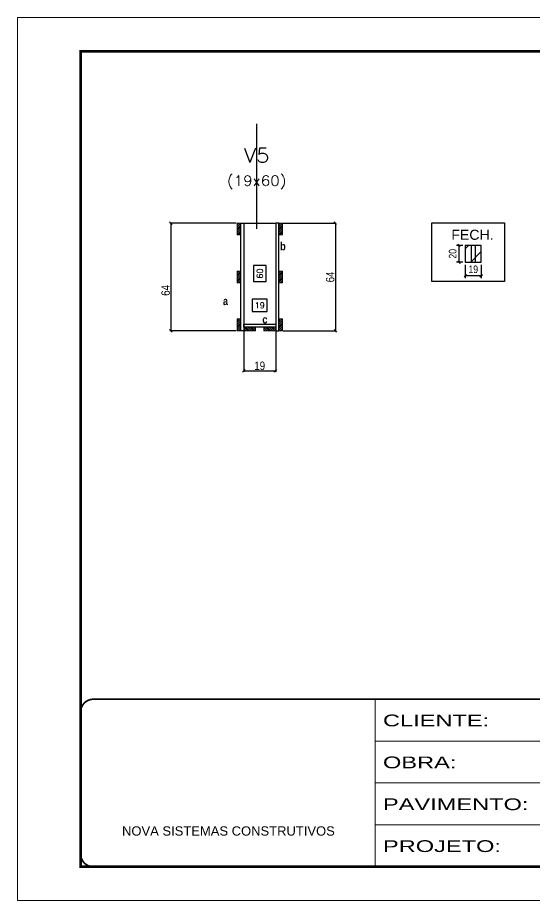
# Model space of a CAD drawing. Extents: x -10448 to -1189, y -11772 to 17235.
# Drawn here: x -5680 to -5065, y 13497 to 14547 of the extents above; entities that cross this region are included whole.
import ezdxf
from ezdxf.enums import TextEntityAlignment as Align

# ---------------------------------------------------------------- set-up
doc = ezdxf.new("R2010")
doc.units = 0
for name, pattern in [('CONTINUO', [0]), ('DASHED', [0.75, 0.5, -0.25]), ('HIDDEN', [0.375, 0.25, -0.125])]:
    doc.linetypes.add(name, pattern=pattern)
for name, color, linetype in [('5', 5, 'Continuous'), ('COTA', 241, 'Continuous'), ('Cota Seção (2x)', 4, 'Continuous'), ('detalhes', 4, 'Continuous'), ('Painéis', 200, 'Continuous'), ('Reaproveitamento', 251, 'Continuous'), ('SARR_2.2x7', 40, 'Continuous'), ('Texto de Titulo', 7, 'Continuous'), ('Texto Qtd Sarr', 242, 'Continuous')]:
    doc.layers.add(name, color=color, linetype=linetype)
for name, color, linetype, lineweight in [('CONCRETO', 251, 'Continuous', 25), ('Folhas', 255, 'Continuous', 9), ('Madeira', 126, 'Continuous', 18), ('SARRAFO DE PRESSAO', 251, 'DASHED', 9), ('Texto Seção', 7, 'Continuous', 15)]:
    doc.layers.add(name, color=color, linetype=linetype, lineweight=lineweight)
doc.styles.add('ARIAL', font='arial.ttf')
doc.styles.add('COTA TECNICA 2X', font='techl___.ttf', dxfattribs={"height": 10})
doc.styles.add('COTA TECNICA-50', font='techl___.ttf', dxfattribs={"height": 9})
doc.styles.add('Romans', font='romans.shx')
doc.styles.get("Standard").update_dxf_attribs({"font": 'arial.ttf'})
doc.styles.add('TECNICA', font='techb___.ttf', dxfattribs={"height": 10})
doc.styles.add('Tecnologia', font='')
doc.styles.get('Tecnologia').set_extended_font_data('Forgotten Futurist')
doc.dimstyles.new('COTA PAINEL-50', dxfattribs={"dimtxt": 9, "dimasz": 3, "dimexe": 3, "dimexo": 3, "dimgap": 3, "dimtad": 1, "dimdec": 1, "dimzin": 12, "dimdsep": 46, "dimtxsty": 'COTA TECNICA-50', "dimblk1": 'OBLIQUE', "dimblk2": 'OBLIQUE', "dimsah": 1, "dimcen": 0.9, "dimclrd": 4, "dimclre": 4, "dimclrt": 240, "dimadec": 1, "dimazin": 3, "dimtfac": 1, "dimtdec": 1, "dimtmove": 0, "dimatfit": 3, "dimfxl": 1, "dimtolj": 1, "dimtzin": 12, "dimarcsym": 0})
doc.dimstyles.new('Cota Seção interna', dxfattribs={"dimtxt": 7, "dimasz": 6, "dimexe": 0.18, "dimexo": 2, "dimgap": -4, "dimtad": 3, "dimdec": 1, "dimlfac": 0.5, "dimzin": 12, "dimdsep": 46, "dimtxsty": 'Romans', "dimblk": 'ARCHTICK', "dimcen": 0.09, "dimse1": 1, "dimse2": 1, "dimsd1": 1, "dimsd2": 1, "dimclrd": 180, "dimclre": 5, "dimclrt": 1, "dimadec": 0, "dimazin": 3, "dimtfac": 1, "dimtdec": 1, "dimtofl": 0, "dimtmove": 0, "dimatfit": 3, "dimldrblk": 'ARCHTICK', "dimfxl": 1, "dimtolj": 1, "dimtzin": 0, "dimarcsym": 0})
doc.dimstyles.new('SECAO', dxfattribs={"dimscale": 0.333333, "dimtxt": 5, "dimasz": 9, "dimexe": 3, "dimexo": 3, "dimgap": 3, "dimtad": 1, "dimdec": 1, "dimlfac": 0.5, "dimzin": 12, "dimdsep": 46, "dimtxsty": 'COTA TECNICA 2X', "dimblk1": 'OBLIQUE', "dimblk2": 'OBLIQUE', "dimsah": 1, "dimcen": 0.9, "dimclrd": 4, "dimclre": 4, "dimclrt": 240, "dimadec": 1, "dimazin": 3, "dimtfac": 1, "dimtdec": 1, "dimtmove": 0, "dimatfit": 3, "dimfxl": 1, "dimtolj": 1, "dimtzin": 12, "dimarcsym": 0})

# ---------------------------------------------------------------- blocks, each defined once
blk = doc.blocks.new('9999999999')
at = {"color": 30, "linetype": 'CONTINUO'}
for p, q in [((98564.6, 34230.2), (98564.6, 34429.4)), ((98564.6, 34379.6), (99584, 34379.6)), ((98564.6, 34329.8), (99488, 34329.8)), ((98564.6, 34280), (99488, 34280))]:
    blk.add_line(p, q, dxfattribs=at)
at = {"color": 30, "linetype": 'CONTINUO', "const_width": 2}
blk.add_lwpolyline([(99584, 34230.2), (99584, 34414.4, 0.414214), (99569, 34429.4), (98229, 34429.4, 0.414214), (98214, 34414.4), (98214, 34245.2, 0.414214), (98229, 34230.2), (99584, 34230.2)], format="xyb", dxfattribs=at)
at = {"layer": 'Folhas'}
blk.add_lwpolyline([(98139, 34190.2), (99624, 34190.2), (99624, 35240.2), (98139, 35240.2)], close=True, dxfattribs=at)
at = {"layer": 'Folhas', "color": 30, "const_width": 3}
blk.add_lwpolyline([(98214, 34230.2), (99584, 34230.2), (99584, 35200.2), (98214, 35200.2)], close=True, dxfattribs=at)
at = {"color": 7, "linetype": 'Continuous', "ltscale": 5, "style": 'ARIAL'}
blk.add_text('NOVA SISTEMAS CONSTRUTIVOS', height=11.059, dxfattribs=at).set_placement((98263.2, 34267.2))
at = {"layer": 'Folhas', "color": 7, "style": 'Tecnologia', "width": 1.5}
for s, p in [('CLIENTE:', (98573.7, 34397.2)), ('OBRA:', (98573.7, 34347.3)), ('PAVIMENTO:', (98573.7, 34297.5)), ('PROJETO:', (98573.7, 34247.7))]:
    blk.add_text(s, height=14, dxfattribs=at).set_placement(p)
blk = doc.blocks.new('_Oblique')
at = {"color": 0, "linetype": 'ByBlock', "lineweight": -2}
blk.add_line((-0.5, -0.5), (0.5, 0.5), dxfattribs=at)
blk = doc.blocks.new('*D238')
at = {"layer": 'COTA', "color": 4, "linetype": 'ByBlock', "lineweight": -2, "transparency": 16777216}
for p, q in [((-5147.1, 14253.2), (-5147.1, 14237.1)), ((-5128.1, 14253.2), (-5128.1, 14237.1)), ((-5128.1, 14240.1), (-5147.1, 14240.1))]:
    blk.add_line(p, q, dxfattribs=at)
at = {"layer": 'Defpoints', "color": 0, "linetype": 'ByBlock', "transparency": 16777216}
for p in [(-5147.1, 14256.2), (-5128.1, 14256.2), (-5147.1, 14240.1)]:
    blk.add_point(p, dxfattribs=at)
at = {"layer": 'COTA', "color": 4, "linetype": 'ByBlock', "lineweight": -2, "transparency": 16777216, "xscale": 3, "yscale": 3, "zscale": 3, "rotation": 180}
blk.add_blockref('_Oblique', (-5147.1, 14240.1), dxfattribs=at)
at = {"layer": 'COTA', "color": 4, "linetype": 'ByBlock', "lineweight": -2, "transparency": 16777216, "xscale": 3, "yscale": 3, "zscale": 3}
blk.add_blockref('_Oblique', (-5128.1, 14240.1), dxfattribs=at)
at = {"layer": 'COTA', "color": 240, "linetype": 'ByBlock', "transparency": 16777216, "insert": (-5137.6, 14247.7), "char_height": 9, "attachment_point": 5, "style": 'COTA TECNICA-50'}
blk.add_mtext('\\A1;19', dxfattribs=at)
blk = doc.blocks.new('*D239')
at = {"layer": 'COTA', "color": 4, "linetype": 'ByBlock', "lineweight": -2, "transparency": 16777216}
for p, q in [((-5150.1, 14276.2), (-5157.5, 14276.2)), ((-5154.5, 14256.2), (-5154.5, 14276.2)), ((-5150.1, 14256.2), (-5157.5, 14256.2))]:
    blk.add_line(p, q, dxfattribs=at)
at = {"layer": 'Defpoints', "color": 0, "linetype": 'ByBlock', "transparency": 16777216}
for p in [(-5154.5, 14276.2), (-5147.1, 14276.2), (-5147.1, 14256.2)]:
    blk.add_point(p, dxfattribs=at)
at = {"layer": 'COTA', "color": 4, "linetype": 'ByBlock', "lineweight": -2, "transparency": 16777216, "xscale": 3, "yscale": 3, "zscale": 3}
for p, rotation in [((-5154.5, 14276.2), 90), ((-5154.5, 14256.2), 270)]:
    blk.add_blockref('_Oblique', p, dxfattribs=dict(at, rotation=rotation))
at = {"layer": 'COTA', "color": 240, "linetype": 'ByBlock', "transparency": 16777216, "insert": (-5162.1, 14266.2), "char_height": 9, "attachment_point": 5, "rotation": 90, "style": 'COTA TECNICA-50'}
blk.add_mtext('\\A1;20', dxfattribs=at)
blk = doc.blocks.new('titulo1')
at = {"layer": 'Defpoints', "color": 252, "linetype": 'HIDDEN', "ltscale": 2}
blk.add_line((0, 0), (0, 125), dxfattribs=at)
at = {"layer": 'Defpoints', "style": 'Romans', "oblique": 15}
blk.add_attdef('FOLHA', text='', height=10, dxfattribs=at).set_placement((0, 15.6), align=Align.MIDDLE_CENTER)
at = {"layer": 'Texto Qtd Sarr', "color": 3, "style": 'Romans', "oblique": 15}
for tag, height, p in [('TITULO', 17, (0, 71.4)), ('SEÇÃO', 12, (0, 41.5))]:
    blk.add_attdef(tag, text='', height=height, dxfattribs=at).set_placement(p, align=Align.MIDDLE_CENTER)
blk = doc.blocks.new('*D240')
at = {"layer": 'COTA', "color": 4, "lineweight": -2, "transparency": 16777216}
for p, q in [((-5410.7, 14173.6), (-5410.7, 14125.9)), ((-5372.7, 14173.6), (-5372.7, 14125.9)), ((-5410.7, 14126.9), (-5372.7, 14126.9))]:
    blk.add_line(p, q, dxfattribs=at)
at = {"layer": 'Defpoints', "color": 0, "transparency": 16777216}
for p in [(-5410.7, 14174.6), (-5372.7, 14174.6), (-5372.7, 14126.9)]:
    blk.add_point(p, dxfattribs=at)
at = {"layer": 'COTA', "color": 4, "lineweight": -2, "transparency": 16777216, "xscale": 3, "yscale": 3, "zscale": 3, "rotation": 180}
blk.add_blockref('_Oblique', (-5410.7, 14126.9), dxfattribs=at)
at = {"layer": 'COTA', "color": 4, "lineweight": -2, "transparency": 16777216, "xscale": 3, "yscale": 3, "zscale": 3}
blk.add_blockref('_Oblique', (-5372.7, 14126.9), dxfattribs=at)
at = {"layer": 'COTA', "color": 240, "transparency": 16777216, "insert": (-5391.7, 14132.9), "char_height": 10, "attachment_point": 5, "style": 'COTA TECNICA 2X'}
blk.add_mtext('\\A1;19', dxfattribs=at)
blk = doc.blocks.new('*D241')
at = {"layer": 'COTA', "color": 4, "lineweight": -2, "transparency": 16777216}
for p, q in [((-5363.7, 14302.6), (-5300.7, 14302.6)), ((-5301.7, 14302.6), (-5301.7, 14174.6)), ((-5363.7, 14174.6), (-5300.7, 14174.6))]:
    blk.add_line(p, q, dxfattribs=at)
at = {"layer": 'Defpoints', "color": 0, "transparency": 16777216}
for p in [(-5364.7, 14302.6, 0), (-5364.7, 14174.6, 0), (-5301.7, 14174.6)]:
    blk.add_point(p, dxfattribs=at)
at = {"layer": 'COTA', "color": 4, "lineweight": -2, "transparency": 16777216, "xscale": 3, "yscale": 3, "zscale": 3}
for p, rotation in [((-5301.7, 14302.6), 90), ((-5301.7, 14174.6), 270)]:
    blk.add_blockref('_Oblique', p, dxfattribs=dict(at, rotation=rotation))
at = {"layer": 'COTA', "color": 240, "transparency": 16777216, "insert": (-5307.8, 14238.6), "char_height": 10, "attachment_point": 5, "rotation": 90, "style": 'COTA TECNICA 2X'}
blk.add_mtext('\\A1;64', dxfattribs=at)
blk = doc.blocks.new('*D242')
at = {"layer": 'COTA', "color": 4, "lineweight": -2, "transparency": 16777216}
for p, q in [((-5419.7, 14302.6), (-5498.6, 14302.6)), ((-5497.6, 14302.6), (-5497.6, 14174.6)), ((-5419.7, 14174.6), (-5498.6, 14174.6))]:
    blk.add_line(p, q, dxfattribs=at)
at = {"layer": 'Defpoints', "color": 0, "transparency": 16777216}
for p in [(-5418.7, 14302.6), (-5497.6, 14174.6), (-5418.7, 14174.6, 0)]:
    blk.add_point(p, dxfattribs=at)
at = {"layer": 'COTA', "color": 4, "lineweight": -2, "transparency": 16777216, "xscale": 3, "yscale": 3, "zscale": 3}
for p, rotation in [((-5497.6, 14302.6), 90), ((-5497.6, 14174.6), 270)]:
    blk.add_blockref('_Oblique', p, dxfattribs=dict(at, rotation=rotation))
at = {"layer": 'COTA', "color": 240, "transparency": 16777216, "insert": (-5503.7, 14222.6), "char_height": 10, "attachment_point": 5, "rotation": 90, "style": 'COTA TECNICA 2X'}
blk.add_mtext('\\A1;64', dxfattribs=at)
blk = doc.blocks.new('*D255')
at = {"layer": 'Cota Seção (2x)', "color": 180, "lineweight": -2, "transparency": 16777216}
for p, q in [((-5384, 14252.1), (-5399, 14252.1)), ((-5399, 14252.1), (-5399, 14233.1)), ((-5384, 14233.1), (-5384, 14252.1)), ((-5399, 14233.1), (-5384, 14233.1))]:
    blk.add_line(p, q, dxfattribs=at)
at = {"layer": 'Defpoints', "color": 0, "transparency": 16777216}
for p in [(-5372.7, 14302.6, 0), (-5380, 14182.6), (-5372.7, 14182.6, 0)]:
    blk.add_point(p, dxfattribs=at)
at = {"layer": 'Cota Seção (2x)', "color": 1, "transparency": 16777216, "insert": (-5391.5, 14242.6), "char_height": 7, "attachment_point": 5, "rotation": 90, "style": 'Romans'}
blk.add_mtext('\\A1;60', dxfattribs=at)
blk = doc.blocks.new('_ArchTick')
at = {"color": 0, "linetype": 'ByBlock', "const_width": 0.15}
blk.add_lwpolyline([(-0.5, -0.5), (0.5, 0.5)], dxfattribs=at)
blk = doc.blocks.new('*D256')
at = {"layer": 'Cota Seção (2x)', "color": 180, "lineweight": -2, "transparency": 16777216}
for p, q in [((-5382.7, 14212.4), (-5400.7, 14212.4)), ((-5400.7, 14212.4), (-5400.7, 14197.4)), ((-5382.7, 14197.4), (-5382.7, 14212.4)), ((-5400.7, 14197.4), (-5382.7, 14197.4))]:
    blk.add_line(p, q, dxfattribs=at)
at = {"layer": 'Defpoints', "color": 0, "transparency": 16777216}
for p in [(-5372.7, 14193.4), (-5410.7, 14182.6, 0), (-5372.7, 14182.6, 0)]:
    blk.add_point(p, dxfattribs=at)
at = {"layer": 'Cota Seção (2x)', "color": 1, "transparency": 16777216, "insert": (-5391.7, 14204.9), "char_height": 7, "attachment_point": 5, "style": 'Romans'}
blk.add_mtext('\\A1;19', dxfattribs=at)

msp = doc.modelspace()

# ---------------------------------------------------------------- hatches: boundary and pattern name
at = {"layer": 'Madeira'}
h = msp.add_hatch(dxfattribs=at)
h.set_pattern_fill('ANSI31', color=256, scale=0.5)
h.set_pattern_definition([(45, (-128930.824, -19581.969), (-1.122532015, 1.122532015), [])])
h.paths.add_polyline_path([(-5414.25, 14302.62), (-5418.65, 14302.62), (-5418.65, 14288.62), (-5414.25, 14288.62)])
h = msp.add_hatch(dxfattribs=at)
h.set_pattern_fill('ANSI31', color=256, scale=0.5)
h.set_pattern_definition([(45, (-128881.224, -19581.969), (-1.122532015, 1.122532015), [])])
h.paths.add_polyline_path([(-5364.65, 14302.62), (-5369.05, 14302.62), (-5369.05, 14288.62), (-5364.65, 14288.62)])
h = msp.add_hatch(dxfattribs=at)
h.set_pattern_fill('ANSI31', color=256, scale=0.5)
h.set_pattern_definition([(45, (-128930.824, -19638.969), (-1.122532015, 1.122532015), [])])
h.paths.add_polyline_path([(-5414.25, 14245.62), (-5418.65, 14245.62), (-5418.65, 14231.62), (-5414.25, 14231.62)])
h = msp.add_hatch(dxfattribs=at)
h.set_pattern_fill('ANSI31', color=256, scale=0.5)
h.set_pattern_definition([(45, (-128881.224, -19638.969), (-1.122532015, 1.122532015), [])])
h.paths.add_polyline_path([(-5364.65, 14245.62), (-5369.05, 14245.62), (-5369.05, 14231.62), (-5364.65, 14231.62)])
h = msp.add_hatch(dxfattribs=at)
h.set_pattern_fill('ANSI31', color=256, scale=0.5)
h.set_pattern_definition([(45, (-128930.824, -19695.969), (-1.122532015, 1.122532015), [])])
h.paths.add_polyline_path([(-5414.25, 14188.62), (-5418.65, 14188.62), (-5418.65, 14174.62), (-5414.25, 14174.62)])
h = msp.add_hatch(dxfattribs=at)
h.set_pattern_fill('ANSI31', color=256, scale=0.5)
h.set_pattern_definition([(45, (-128881.224, -19695.969), (-1.122532015, 1.122532015), [])])
h.paths.add_polyline_path([(-5364.65, 14188.62), (-5369.05, 14188.62), (-5369.05, 14174.62), (-5364.65, 14174.62)])
h = msp.add_hatch(dxfattribs=at)
h.set_pattern_fill('ANSI31', color=256, scale=0.5, angle=90)
h.set_pattern_definition([(135, (28507.9378, -109337.5466), (-1.122532015, -1.122532015), [])])
h.paths.add_polyline_path([(-5410.65, 14179.02), (-5410.65, 14174.62), (-5396.65, 14174.62), (-5396.65, 14179.02)])
h = msp.add_hatch(dxfattribs=at)
h.set_pattern_fill('ANSI31', color=256, scale=0.5, angle=90)
h.set_pattern_definition([(135, (28483.9378, -109337.5466), (-1.122532015, -1.122532015), [])])
h.paths.add_polyline_path([(-5386.65, 14179.02), (-5386.65, 14174.62), (-5372.65, 14174.62), (-5372.65, 14179.02)])
at = {"layer": 'Reaproveitamento', "linetype": 'ByBlock'}
h = msp.add_hatch(dxfattribs=at)
h.set_pattern_fill('ANSI31', color=256, scale=5)
h.set_pattern_definition([(45, (-137097.551, -9264.05), (-11.2253202, 11.2253202), [])])
h.paths.add_polyline_path([(-5147.11, 14256.22), (-5128.11, 14256.22), (-5128.11, 14276.22), (-5147.11, 14276.22)])

# ---------------------------------------------------------------- linework, layer by layer
at = {"linetype": 'ByBlock'}
msp.add_lwpolyline([(-5186.83, 14302.9), (-5100.33, 14302.9), (-5100.33, 14233.11), (-5186.83, 14233.11)], close=True, dxfattribs=at)
at = {"layer": 'CONCRETO', "linetype": 'Continuous'}
msp.add_line((-5410.65, 14302.62, 0), (-5372.65, 14302.62), dxfattribs=at)
at = {"layer": 'Madeira', "elevation": 0}
for points in [[(-5414.25, 14302.62), (-5414.25, 14288.62), (-5418.65, 14288.62), (-5418.65, 14302.62)], [(-5364.65, 14302.62), (-5364.65, 14288.62), (-5369.05, 14288.62), (-5369.05, 14302.62)], [(-5414.25, 14245.62), (-5414.25, 14231.62), (-5418.65, 14231.62), (-5418.65, 14245.62)], [(-5364.65, 14245.62), (-5364.65, 14231.62), (-5369.05, 14231.62), (-5369.05, 14245.62)], [(-5414.25, 14188.62), (-5414.25, 14174.62), (-5418.65, 14174.62), (-5418.65, 14188.62)], [(-5364.65, 14188.62), (-5364.65, 14174.62), (-5369.05, 14174.62), (-5369.05, 14188.62)], [(-5396.65, 14179.02), (-5410.65, 14179.02), (-5410.65, 14174.62), (-5396.65, 14174.62)], [(-5372.65, 14179.02), (-5386.65, 14179.02), (-5386.65, 14174.62), (-5372.65, 14174.62)]]:
    msp.add_lwpolyline(points, close=True, dxfattribs=at)
at = {"layer": 'Painéis', "linetype": 'ByBlock'}
for p, q in [((-5147.11, 14276.22), (-5147.11, 14256.22)), ((-5128.11, 14276.22), (-5147.11, 14276.22)), ((-5128.11, 14256.22), (-5128.11, 14276.22)), ((-5147.11, 14256.22), (-5128.11, 14256.22))]:
    msp.add_line(p, q, dxfattribs=at)
at = {"layer": 'Painéis', "linetype": 'Continuous', "elevation": 0}
for points in [[(-5414.25, 14174.62), (-5414.25, 14302.62), (-5410.65, 14302.62), (-5410.65, 14174.62)], [(-5369.05, 14174.62), (-5369.05, 14302.62), (-5372.65, 14302.62), (-5372.65, 14174.62)], [(-5410.65, 14182.62), (-5372.65, 14182.62), (-5372.65, 14179.02), (-5410.65, 14179.02)]]:
    msp.add_lwpolyline(points, close=True, dxfattribs=at)
at = {"layer": 'SARR_2.2x7', "linetype": 'Continuous'}
for p, q in [((-5140.11, 14276.22), (-5140.11, 14256.22)), ((-5135.11, 14256.22), (-5135.11, 14276.22))]:
    msp.add_line(p, q, dxfattribs=at)

# ---------------------------------------------------------------- block references
at = {"layer": 'SARRAFO DE PRESSAO', "color": 6, "linetype": 'ByBlock'}
msp.add_blockref('9999999999', (-103818.76, -20693.13), dxfattribs=at)
at = {"layer": 'Texto Seção'}
ref = msp.add_blockref('titulo1', (-5395.32, 14295.68), dxfattribs=at)
ref.add_attrib('TITULO', 'V5', dxfattribs={"layer": 'Texto de Titulo', "color": 7, "height": 17, "style": 'Romans', "width": 1.1}).set_placement((-5395.32, 14383.18), align=Align.MIDDLE_CENTER)
ref.add_attrib('SEÇÃO', '(19x60)', dxfattribs={"layer": 'Texto de Titulo', "color": 7, "height": 12, "style": 'Romans', "width": 1.1}).set_placement((-5395.32, 14353.18), align=Align.MIDDLE_CENTER)

# ---------------------------------------------------------------- texts
at = {"layer": '5', "color": 7, "linetype": 'Continuous'}
msp.add_text('FECH.', height=12, rotation=359.99996, dxfattribs=at).set_placement((-5163.69, 14282.81))
at = {"layer": 'detalhes', "style": 'TECNICA'}
for s, p in [('b', (-5367.48, 14270.4)), ('a', (-5435.48, 14205.17)), ('c', (-5388.61, 14183.28))]:
    msp.add_text(s, height=9.6, dxfattribs=at).set_placement(p)

# ---------------------------------------------------------------- dimensions: what is measured, and where the dimension line sits
at = {"layer": 'COTA'}
dim = msp.add_linear_dim(base=(-5497.56, 14174.62), p1=(-5418.65, 14302.62), p2=(-5418.65, 14174.62, 0), angle=90, dimstyle='SECAO', dxfattribs=at)
dim.commit()
dim.dimension.update_dxf_attribs({"geometry": '*D242', "text_midpoint": (-5497.56, 14222.62), "dimtype": 160})
dim = msp.add_linear_dim(base=(-5301.72, 14174.62), p1=(-5364.65, 14302.62, 0), p2=(-5364.65, 14174.62, 0), angle=90, dimstyle='SECAO', dxfattribs=at)
dim.commit()
dim.dimension.update_dxf_attribs({"geometry": '*D241', "text_midpoint": (-5307.83, 14238.62)})
at = {"layer": 'COTA', "linetype": 'ByBlock'}
dim = msp.add_linear_dim(base=(-5154.54, 14276.22), p1=(-5147.11, 14256.22), p2=(-5147.11, 14276.22), angle=90, dimstyle='COTA PAINEL-50', dxfattribs=at)
dim.commit()
dim.dimension.update_dxf_attribs({"geometry": '*D239', "text_midpoint": (-5162.13, 14266.22)})
dim = msp.add_linear_dim(base=(-5147.11, 14240.15), p1=(-5128.11, 14256.22), p2=(-5147.11, 14256.22), dimstyle='COTA PAINEL-50', dxfattribs=at)
dim.commit()
dim.dimension.update_dxf_attribs({"geometry": '*D238', "text_midpoint": (-5137.61, 14247.73)})
at = {"layer": 'COTA'}
dim = msp.add_linear_dim(base=(-5372.65, 14126.86), p1=(-5410.65, 14174.62), p2=(-5372.65, 14174.62), dimstyle='SECAO', dxfattribs=at)
dim.commit()
dim.dimension.update_dxf_attribs({"geometry": '*D240', "text_midpoint": (-5391.65, 14126.86), "dimtype": 160})
at = {"layer": 'Cota Seção (2x)'}
dim = msp.add_linear_dim(base=(-5379.98, 14182.62), p1=(-5372.65, 14302.62, 0), p2=(-5372.65, 14182.62, 0), angle=90, dimstyle='Cota Seção interna', dxfattribs=at)
dim.commit()
dim.dimension.update_dxf_attribs({"geometry": '*D255', "text_midpoint": (-5391.48, 14242.62)})
dim = msp.add_linear_dim(base=(-5372.65, 14193.38), p1=(-5410.65, 14182.62, 0), p2=(-5372.65, 14182.62, 0), dimstyle='Cota Seção interna', dxfattribs=at)
dim.commit()
dim.dimension.update_dxf_attribs({"geometry": '*D256', "text_midpoint": (-5391.65, 14204.88)})

doc.saveas('drawing.dxf')
